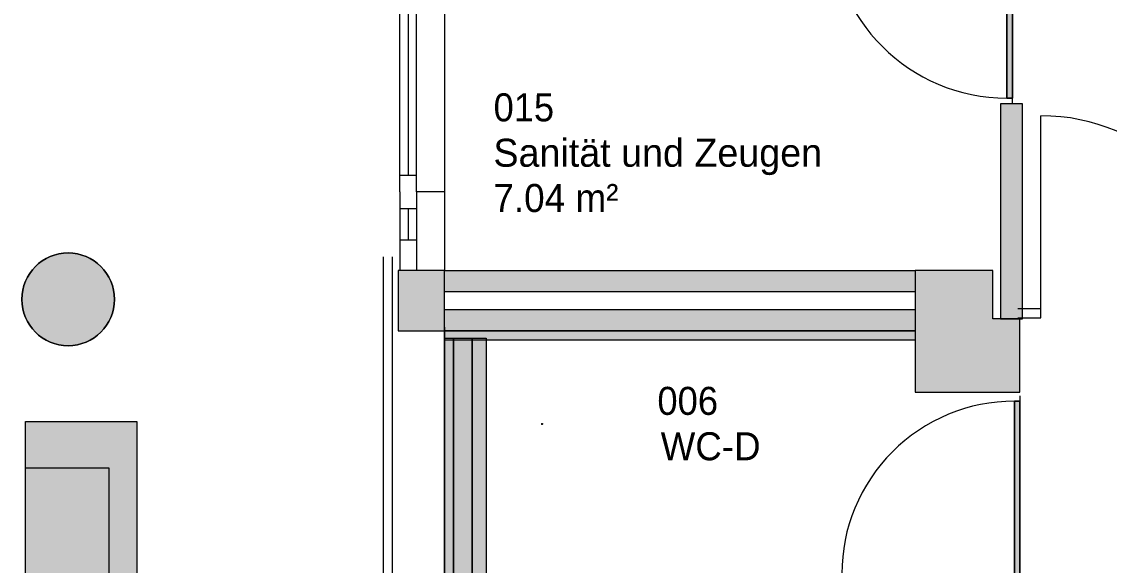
# Model space of a CAD drawing. Header units: inches. Extents: x 50200 to 250609, y 23637 to 115190.
# Drawn here: x 191038 to 196906, y 99437 to 102367 of the extents above; entities that cross this region are included whole.
import ezdxf

# ---------------------------------------------------------------- set-up
doc = ezdxf.new("R2010")
doc.units = ezdxf.units.IN
doc.header["$LTSCALE"] = 200
doc.header["$MEASUREMENT"] = 0
doc.header["$PDMODE"] = 34
doc.header["$PDSIZE"] = 5
doc.linetypes.add('Standardmuster', pattern=[0])
doc.linetypes.add('Volllinie', pattern=[0])
doc.layers.add('Grundebene', color=7, linetype='Continuous')
doc.styles.add('ARIAL', font='arial.ttf', dxfattribs={"height": 0.2})

# ---------------------------------------------------------------- blocks, each defined once
blk = doc.blocks.new('Color_Area-1AA8')
at = {"layer": 'Grundebene', "true_color": 0x000000, "transparency": 33554687}
blk.add_hatch(color=18, dxfattribs=at).paths.add_polyline_path([(191658.5, 97711.9), (191058.5, 97711.9), (191058.5, 100211.9), (191658.5, 100211.9)], flags=0)
at = {"layer": 'Grundebene', "color": 18, "linetype": 'Volllinie', "lineweight": 13, "true_color": 0x000000}
for p, q in [((191058.5, 97711.9), (191058.5, 100211.9)), ((191058.5, 100211.9), (191658.5, 100211.9)), ((191658.5, 100211.9), (191658.5, 97711.9)), ((191658.5, 97711.9), (191058.5, 97711.9))]:
    blk.add_line(p, q, dxfattribs=at)
blk = doc.blocks.new('Color_Area-1AAE')
at = {"layer": 'Grundebene', "true_color": 0x000000, "transparency": 33554687}
blk.add_hatch(color=18, dxfattribs=at).paths.add_polyline_path([(191058.5, 97961.9), (191058.5, 99961.9), (191508.5, 99961.9), (191508.5, 97961.9)], flags=0)
at = {"layer": 'Grundebene', "color": 18, "linetype": 'Volllinie', "lineweight": 13, "true_color": 0x000000}
for p, q in [((191058.5, 97961.9), (191058.5, 99961.9)), ((191058.5, 99961.9), (191508.5, 99961.9)), ((191508.5, 99961.9), (191508.5, 97961.9)), ((191508.5, 97961.9), (191058.5, 97961.9))]:
    blk.add_line(p, q, dxfattribs=at)
blk = doc.blocks.new('Gruppe-26-1AA6')
at = {"layer": 'Grundebene', "color": 18, "linetype": 'Volllinie', "lineweight": 13, "true_color": 0x000000}
for points in [[(191658.5, 97711.9), (191058.5, 97711.9), (191058.5, 100211.9), (191658.5, 100211.9), (191658.5, 97711.9)], [(191058.5, 97961.9), (191058.5, 99961.9), (191508.5, 99961.9), (191508.5, 97961.9), (191058.5, 97961.9)]]:
    blk.add_lwpolyline(points, dxfattribs=at)
at = {"layer": 'Grundebene'}
for name in ['Color_Area-1AA8', 'Color_Area-1AAE']:
    blk.add_blockref(name, (0, 0), dxfattribs=at)
blk = doc.blocks.new('Color_Area-1C5F')
at = {"layer": 'Grundebene', "true_color": 0x000000, "transparency": 33554687}
blk.add_hatch(color=18, dxfattribs=at).paths.add_polyline_path([(195858.5, 100910.2), (193318.5, 100910.2), (193318.5, 101025.2), (195858.5, 101025.2)], flags=0)
at = {"layer": 'Grundebene', "color": 18, "linetype": 'Volllinie', "lineweight": 13, "true_color": 0x000000}
blk.add_lwpolyline([(195858.5, 100910.2), (193318.5, 100910.2), (193318.5, 101025.2), (195858.5, 101025.2), (195858.5, 100910.2)], dxfattribs=at)
blk = doc.blocks.new('Color_Area-1C61')
at = {"layer": 'Grundebene', "true_color": 0x000000, "transparency": 33554687}
blk.add_hatch(color=18, dxfattribs=at).paths.add_polyline_path([(195858.5, 100700.2), (193318.5, 100700.2), (193318.5, 100815.2), (195858.5, 100815.2)], flags=0)
at = {"layer": 'Grundebene', "color": 18, "linetype": 'Volllinie', "lineweight": 13, "true_color": 0x000000}
blk.add_lwpolyline([(195858.5, 100700.2), (193318.5, 100700.2), (193318.5, 100815.2), (195858.5, 100815.2), (195858.5, 100700.2)], dxfattribs=at)
blk = doc.blocks.new('Color_Area-21DD')
at = {"layer": 'Grundebene', "true_color": 0x000000, "transparency": 33554687}
h = blk.add_hatch(color=18, dxfattribs=at)
edge = h.paths.add_edge_path(flags=0)
edge.add_arc((191288.5, 100870.3), 250, 0, 360)
edge.add_arc((191288.5, 100870.3), 250, 0, 360)
edge.add_arc((191288.5, 100870.3), 250, 0, 360)
edge.add_arc((191288.5, 100870.3), 250, 0, 360)
at = {"layer": 'Grundebene', "color": 18, "linetype": 'Volllinie', "lineweight": 13, "true_color": 0x000000}
for start, end in [(90, 180), (0, 90), (180, 270), (270, 0)]:
    blk.add_arc((191288.5, 100870.3), 250, start, end, dxfattribs=at)
blk = doc.blocks.new('Color_Area-25F0')
at = {"layer": 'Grundebene', "true_color": 0x000000, "transparency": 33554687}
h = blk.add_hatch(color=18, dxfattribs=at)
edge = h.paths.add_edge_path(flags=0)
edge.add_arc((191288.5, 100870.3), 250, 0, 360)
at = {"layer": 'Grundebene', "color": 18, "linetype": 'Volllinie', "lineweight": 13, "true_color": 0x000000}
blk.add_circle((191288.5, 100870.3), 250, dxfattribs=at)
blk = doc.blocks.new('MText_148-2644')
at = {"layer": 'Grundebene', "color": 18, "lineweight": 18, "true_color": 0x000000, "style": 'ARIAL', "width": 0.939026}
blk.add_text('WC-D', height=151.03, dxfattribs=at).set_placement((194485.7, 100002.6))
blk = doc.blocks.new('VBV_Raumstempel_FM_3-264A')
at = {"layer": 'Grundebene', "color": 18, "linetype": 'Standardmuster', "lineweight": 13, "true_color": 0x000000}
blk.add_point((193845.7, 100198.5), dxfattribs=at)
blk = doc.blocks.new('MText_152-2650')
at = {"layer": 'Grundebene', "color": 18, "lineweight": 18, "true_color": 0x000000, "style": 'ARIAL', "width": 0.930222}
blk.add_text('006', height=151.03, dxfattribs=at).set_placement((194468, 100247.3))
blk = doc.blocks.new('MText_1220-2904')
at = {"layer": 'Grundebene', "color": 18, "lineweight": 18, "true_color": 0x000000, "style": 'ARIAL'}
for s, height, width, p in [('015', 151.03, 0.927281, (193584.2, 101830.2)), ('Sanität und Zeugen', 151.033, 0.962954, (193583.3, 101585.4)), ('7.04 m²', 151.03, 0.943803, (193583, 101341.4))]:
    blk.add_text(s, height=height, dxfattribs=dict(at, width=width)).set_placement(p)
blk = doc.blocks.new('Color_Area-2966')
at = {"layer": 'Grundebene', "true_color": 0x000000, "transparency": 33554687}
blk.add_hatch(color=18, dxfattribs=at).paths.add_polyline_path([(196438.5, 101925.2), (196318.5, 101925.2), (196318.5, 101060.9), (196318.5, 100765.2), (196438.5, 100765.2)], flags=0)
at = {"layer": 'Grundebene', "color": 18, "linetype": 'Volllinie', "lineweight": 13, "true_color": 0x000000}
for p, q in [((196438.5, 101925.2), (196318.5, 101925.2)), ((196318.5, 101925.2), (196318.5, 101060.9)), ((196438.5, 100765.2), (196438.5, 101925.2)), ((196318.5, 101060.9), (196318.5, 100765.2)), ((196318.5, 100765.2), (196438.5, 100765.2))]:
    blk.add_line(p, q, dxfattribs=at)
blk = doc.blocks.new('Color_Area-296D')
at = {"layer": 'Grundebene', "true_color": 0x000000, "transparency": 33554687}
blk.add_hatch(color=18, dxfattribs=at).paths.add_polyline_path([(193318.5, 101025.2), (193068.5, 101025.2), (193068.5, 100700.2), (193318.5, 100700.2)], flags=0)
at = {"layer": 'Grundebene', "color": 18, "linetype": 'Volllinie', "lineweight": 13, "true_color": 0x000000}
for p, q in [((193318.5, 101025.2), (193068.5, 101025.2)), ((193068.5, 101025.2), (193068.5, 100700.2)), ((193318.5, 100700.2), (193318.5, 101025.2)), ((193068.5, 100700.2), (193318.5, 100700.2))]:
    blk.add_line(p, q, dxfattribs=at)
blk = doc.blocks.new('Color_Area-298B')
at = {"layer": 'Grundebene', "true_color": 0xffffff, "transparency": 33554687}
blk.add_hatch(color=7, dxfattribs=at).paths.add_polyline_path([(196353.5, 102905.2), (196353.5, 101955.2), (196383.5, 101955.2), (196383.5, 102905.2)], flags=0)
at = {"layer": 'Grundebene', "color": 18, "linetype": 'Volllinie', "lineweight": 13, "true_color": 0x000000}
blk.add_lwpolyline([(196353.5, 102905.2), (196353.5, 101955.2), (196383.5, 101955.2), (196383.5, 102905.2), (196353.5, 102905.2)], dxfattribs=at)
blk = doc.blocks.new('Gruppe-155-2987')
at = {"layer": 'Grundebene', "color": 18, "linetype": 'Volllinie', "lineweight": 13, "true_color": 0x000000}
for p, q in [((196383.5, 102905.2), (196383.5, 102935.2)), ((196353.5, 102905.2), (195403.5, 102905.2)), ((196383.5, 101925.2), (196383.5, 101955.2))]:
    blk.add_line(p, q, dxfattribs=at)
blk.add_lwpolyline([(196353.5, 102905.2), (196383.5, 102905.2), (196383.5, 101955.2), (196353.5, 101955.2), (196353.5, 102905.2)], dxfattribs=at)
blk.add_arc((196353.5, 102905.2), 950, 180, 270, dxfattribs=at)
at = {"layer": 'Grundebene'}
blk.add_blockref('Color_Area-298B', (0, 0), dxfattribs=at)
blk = doc.blocks.new('Color_Area-2CDF')
at = {"layer": 'Grundebene', "true_color": 0xffffff, "transparency": 33554687}
blk.add_hatch(color=7, dxfattribs=at).paths.add_polyline_path([(196394.1, 100320.8), (196394.1, 99389.6), (196423.5, 99389.6), (196423.5, 100320.8)], flags=0)
at = {"layer": 'Grundebene', "color": 18, "linetype": 'Volllinie', "lineweight": 13, "true_color": 0x000000}
blk.add_lwpolyline([(196394.1, 100320.8), (196394.1, 99389.6), (196423.5, 99389.6), (196423.5, 100320.8), (196394.1, 100320.8)], dxfattribs=at)
blk = doc.blocks.new('Gruppe-402-2CDB')
at = {"layer": 'Grundebene', "color": 18, "linetype": 'Volllinie', "lineweight": 13, "true_color": 0x000000}
for p, q in [((196423.5, 100350.2), (196423.5, 100320.8)), ((196394.1, 99389.6), (195463.5, 99389.6)), ((196423.5, 99389.6), (196423.5, 99360.2))]:
    blk.add_line(p, q, dxfattribs=at)
for points in [[(196394.1, 100320.8), (196347.6, 100319.7), (196301.7, 100316.4), (196256.5, 100310.9), (196211.8, 100303.3), (196167.6, 100293.4), (196124.1, 100281.3), (196081.2, 100267.1), (196038.8, 100250.6), (195997.1, 100232), (195955.9, 100211.2), (195915.4, 100188.2), (195876.2, 100163.4), (195838.7, 100137.1), (195802.7, 100109.2), (195768.4, 100079.6), (195735.6, 100048.5), (195704.5, 100015.7), (195675, 99981.4), (195647.1, 99945.4), (195620.7, 99907.8), (195596, 99868.6), (195573, 99828.1), (195552.2, 99786.9), (195533.6, 99745.1), (195517.2, 99702.7), (195502.9, 99659.7), (195490.9, 99616.2), (195481, 99572.1), (195473.3, 99527.3), (195467.9, 99482), (195464.6, 99436.1), (195463.5, 99389.6)], [(196394.1, 100320.8), (196423.5, 100320.8), (196423.5, 99389.6), (196394.1, 99389.6), (196394.1, 100320.8)]]:
    blk.add_lwpolyline(points, dxfattribs=at)
at = {"layer": 'Grundebene'}
blk.add_blockref('Color_Area-2CDF', (0, 0), dxfattribs=at)
blk = doc.blocks.new('Color_Area-2D3B')
at = {"layer": 'Grundebene', "true_color": 0x000000, "transparency": 33554687}
blk.add_hatch(color=18, dxfattribs=at).paths.add_polyline_path([(195858.5, 101025.2), (195858.5, 100370.2), (196423.5, 100370.2), (196423.5, 100765.2), (196278.5, 100765.2), (196278.5, 101025.2)], flags=0)
at = {"layer": 'Grundebene', "color": 18, "linetype": 'Volllinie', "lineweight": 13, "true_color": 0x000000}
for p, q in [((195858.5, 101025.2), (195858.5, 100370.2)), ((196278.5, 101025.2), (195858.5, 101025.2)), ((196278.5, 100765.2), (196278.5, 101025.2)), ((196423.5, 100765.2), (196278.5, 100765.2)), ((196423.5, 100370.2), (196423.5, 100765.2)), ((195858.5, 100370.2), (196423.5, 100370.2))]:
    blk.add_line(p, q, dxfattribs=at)
blk = doc.blocks.new('Color_Area-3011')
at = {"layer": 'Grundebene', "true_color": 0x000000, "transparency": 33554687}
blk.add_hatch(color=18, dxfattribs=at).paths.add_polyline_path([(193318.5, 95190.2), (193318.5, 100660.2), (193368.5, 100660.2), (193368.5, 95190.2)], flags=0)
at = {"layer": 'Grundebene', "color": 18, "linetype": 'Volllinie', "lineweight": 13, "true_color": 0x000000}
blk.add_lwpolyline([(193318.5, 95190.2), (193318.5, 100660.2), (193368.5, 100660.2), (193368.5, 95190.2), (193318.5, 95190.2)], dxfattribs=at)
blk = doc.blocks.new('Color_Area-3019')
at = {"layer": 'Grundebene', "true_color": 0x000000, "transparency": 33554687}
blk.add_hatch(color=18, dxfattribs=at).paths.add_polyline_path([(193368.5, 98240.2), (193368.5, 100660.2), (193468.5, 100660.2), (193468.5, 98240.2)], flags=0)
at = {"layer": 'Grundebene', "color": 18, "linetype": 'Volllinie', "lineweight": 13, "true_color": 0x000000}
for p, q in [((193368.5, 98240.2), (193368.5, 100660.2)), ((193368.5, 100660.2), (193468.5, 100660.2)), ((193468.5, 100660.2), (193468.5, 98240.2)), ((193468.5, 98240.2), (193368.5, 98240.2))]:
    blk.add_line(p, q, dxfattribs=at)
blk = doc.blocks.new('Color_Area-3047')
at = {"layer": 'Grundebene', "true_color": 0x000000, "transparency": 33554687}
blk.add_hatch(color=18, dxfattribs=at).paths.add_polyline_path([(193543.5, 100660.2), (193543.5, 95190.2), (193468.5, 95190.2), (193468.5, 100660.2)], flags=0)
at = {"layer": 'Grundebene', "color": 18, "linetype": 'Volllinie', "lineweight": 13, "true_color": 0x000000}
for p, q in [((193468.5, 95190.2), (193468.5, 100660.2)), ((193468.5, 100660.2), (193543.5, 100660.2)), ((193543.5, 100660.2), (193543.5, 95190.2)), ((193543.5, 95190.2), (193468.5, 95190.2))]:
    blk.add_line(p, q, dxfattribs=at)
blk = doc.blocks.new('Color_Area-3053')
at = {"layer": 'Grundebene', "true_color": 0x000000, "transparency": 33554687}
blk.add_hatch(color=18, dxfattribs=at).paths.add_polyline_path([(195858.5, 100650.2), (193318.5, 100650.2), (193318.5, 100700.2), (195858.5, 100700.2)], flags=0)
at = {"layer": 'Grundebene', "color": 18, "linetype": 'Volllinie', "lineweight": 13, "true_color": 0x000000}
for p, q in [((193318.5, 100650.2), (193318.5, 100700.2)), ((193318.5, 100700.2), (195858.5, 100700.2)), ((195858.5, 100700.2), (195858.5, 100650.2)), ((195858.5, 100650.2), (193318.5, 100650.2))]:
    blk.add_line(p, q, dxfattribs=at)

msp = doc.modelspace()

# ---------------------------------------------------------------- linework, layer by layer
at = {"layer": 'Grundebene', "color": 18, "linetype": 'Volllinie', "lineweight": 13, "true_color": 0x000000}
for p, q in [((193318.5, 105280.2), (193318.5, 101025.2)), ((193078.5, 101450.2), (193078.5, 102930.2)), ((193168.5, 101450.2), (193168.5, 102930.2)), ((193125.1, 101540.2), (193125.1, 102840.2)), ((196537.7, 100820.3), (196537.7, 101860.3)), ((193078.5, 101540.2), (193168.5, 101540.2)), ((193078.5, 101450.2), (193078.5, 101025.2)), ((193168.5, 101450.2), (193168.5, 101025.2)), ((193318.5, 101450.2), (193168.5, 101450.2)), ((193078.5, 101360.2), (193168.5, 101360.2)), ((193123.5, 101360.2), (193123.5, 101190.4)), ((193078.5, 101190.4), (193168.5, 101190.4)), ((192988.5, 101100.4), (192988.5, 100720.2)), ((193038.5, 94790.2), (193038.5, 101100.4)), ((196413.5, 100820.3), (196537.7, 100820.3)), ((196537.7, 100770.3), (196537.7, 100820.3)), ((196413.5, 100770.3), (196537.7, 100770.3)), ((192988.5, 100720.2), (192988.5, 95050.2)), ((192988.5, 100720.2), (192988.5, 95050.2)), ((193318.5, 100720.2), (193318.5, 95190.2)), ((193468.5, 100590.2), (193468.5, 99240.2))]:
    msp.add_line(p, q, dxfattribs=at)
for points in [[(196438.5, 101925.2), (196318.5, 101925.2), (196318.5, 100765.2), (196438.5, 100765.2), (196438.5, 101925.2)], [(193318.5, 101025.2), (193068.5, 101025.2), (193068.5, 100700.2), (193318.5, 100700.2), (193318.5, 101025.2)], [(195858.5, 101025.2), (195858.5, 100370.2), (196423.5, 100370.2), (196423.5, 100765.2), (196278.5, 100765.2), (196278.5, 101025.2), (195858.5, 101025.2)], [(195858.5, 100650.2), (193318.5, 100650.2), (193318.5, 100700.2), (195858.5, 100700.2), (195858.5, 100650.2)], [(193368.5, 98240.2), (193368.5, 100660.2), (193468.5, 100660.2), (193468.5, 98240.2), (193368.5, 98240.2)], [(193543.5, 100660.2), (193543.5, 95190.2), (193468.5, 95190.2), (193468.5, 100660.2), (193543.5, 100660.2)]]:
    msp.add_lwpolyline(points, dxfattribs=at)
msp.add_circle((191288.5, 100870.3), 250, dxfattribs=at)
msp.add_arc((196537.7, 100820.3), 1040, 360, 90, dxfattribs=at)

# ---------------------------------------------------------------- block references
at = {"layer": 'Grundebene'}
for name in ['Gruppe-155-2987', 'MText_1220-2904', 'Color_Area-2966', 'Color_Area-21DD', 'Color_Area-25F0', 'Color_Area-296D', 'Color_Area-1C5F', 'Color_Area-2D3B', 'Color_Area-1C61', 'Color_Area-3053', 'Color_Area-3011', 'Color_Area-3019', 'Color_Area-3047', 'MText_152-2650', 'Gruppe-402-2CDB', 'Gruppe-26-1AA6', 'VBV_Raumstempel_FM_3-264A', 'MText_148-2644']:
    msp.add_blockref(name, (0, 0), dxfattribs=at)

doc.saveas('drawing.dxf')
